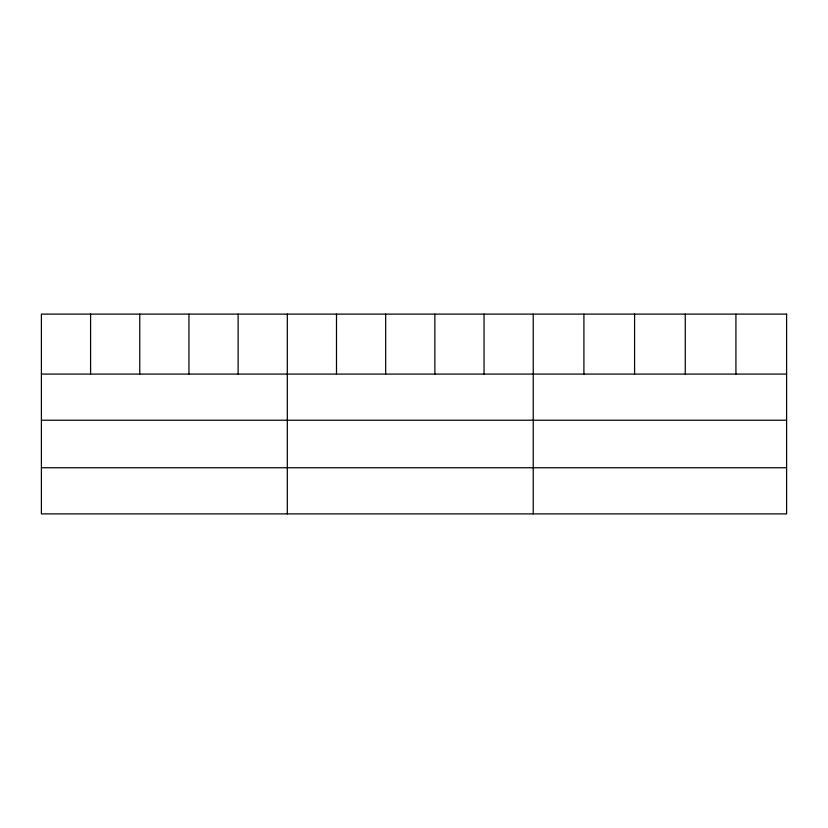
<?xml version="1.0" encoding="UTF-8"?>
<svg xmlns="http://www.w3.org/2000/svg" width="828" height="828" viewBox="0 0 828 828"><rect width="100%" height="100%" fill="white"/><g stroke="black" fill="none" stroke-linecap="round" stroke-linejoin="round"><path stroke-width="1.24" d="M41.4 374.08L786.6 374.08M41.4 420.22L786.6 420.22M41.4 467.748L786.6 467.748M735.926 314.112L735.926 374.08M685.253 314.112L685.253 374.08M634.579 314.112L634.579 374.08M583.906 314.112L583.906 374.08M533.232 314.112L533.232 513.888M484.049 314.112L484.049 374.08M434.866 314.112L434.866 374.08M385.682 314.112L385.682 374.08M336.499 314.112L336.499 374.08M287.316 314.112L287.316 513.888M238.133 314.112L238.133 374.08M188.95 314.112L188.95 374.08M139.766 314.112L139.766 374.08M90.583 314.112L90.583 374.08M786.6 314.112L41.4 314.112L41.4 513.888L786.6 513.888L786.6 314.112"/></g></svg>
